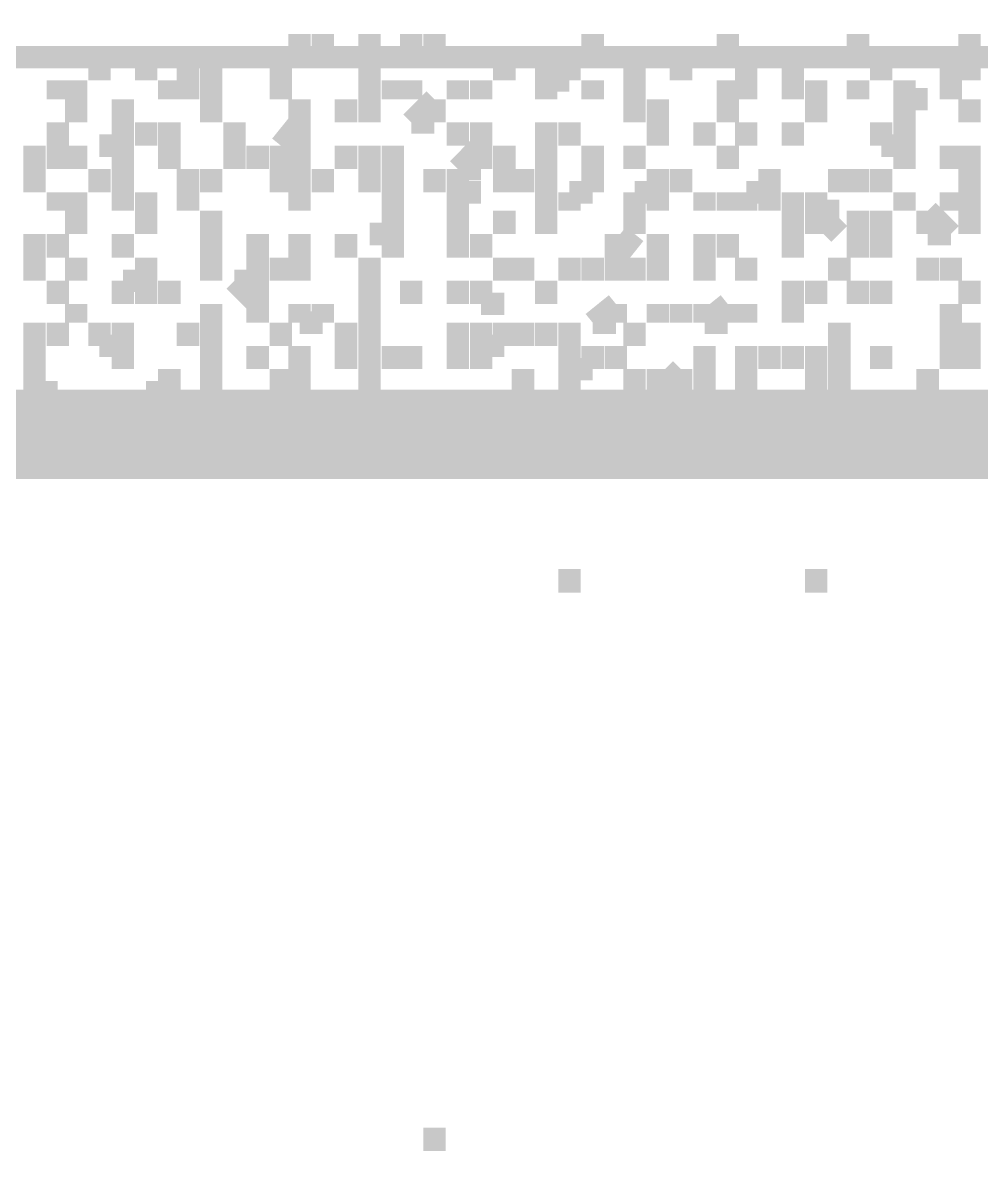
# Model space of a CAD drawing. Header units: millimetres. Extents: x 5 to 350, y 3 to 213.
# Drawn here: x 220.178 to 223.811, y 117.644 to 121.963 of the extents above; entities that cross this region are included whole.
import ezdxf

# ---------------------------------------------------------------- set-up
doc = ezdxf.new("R2010")
doc.units = ezdxf.units.MM
doc.layers.add('P', color=255, linetype='Continuous')

msp = doc.modelspace()

# ---------------------------------------------------------------- linework, layer by layer
at = {"layer": 'P'}
for points, const_width in [([(221.227, 121.832), (221.227, 121.92)], 0.085), ([(221.315, 121.832), (221.315, 121.92)], 0.085), ([(221.492, 121.832), (221.492, 121.92)], 0.085), ([(221.65, 121.832), (221.65, 121.92)], 0.085), ([(221.738, 121.832), (221.738, 121.92)], 0.085), ([(221.738, 121.832), (221.738, 121.92)], 0.085), ([(221.738, 121.832), (221.738, 121.92)], 0.085), ([(222.338, 121.832), (222.338, 121.92)], 0.085), ([(222.85, 121.832), (222.85, 121.92)], 0.085), ([(223.344, 121.832), (223.344, 121.92)], 0.085), ([(223.767, 121.832), (223.767, 121.92)], 0.085), ([(223.767, 121.832), (223.767, 121.92)], 0.085), ([(223.767, 121.832), (223.767, 121.92)], 0.085), ([(197.45, 121.832), (245.022, 121.832)], 0.085), ([(220.468, 121.744), (220.468, 121.832)], 0.085), ([(220.645, 121.744), (220.645, 121.832)], 0.085), ([(220.804, 121.744), (220.804, 121.832)], 0.085), ([(220.892, 121.744), (220.892, 121.832)], 0.085), ([(221.156, 121.744), (221.156, 121.832)], 0.085), ([(221.156, 121.744), (221.156, 121.832)], 0.085), ([(221.492, 121.744), (221.492, 121.832)], 0.085), ([(222.003, 121.744), (222.003, 121.832)], 0.085), ([(222.162, 121.744), (222.25, 121.832)], 0.085), ([(222.162, 121.832), (222.25, 121.832)], 0.085), ([(222.162, 121.832), (222.25, 121.744)], 0.085), ([(222.162, 121.744), (222.162, 121.832)], 0.085), ([(222.25, 121.744), (222.25, 121.832)], 0.085), ([(222.25, 121.744), (222.25, 121.832)], 0.085), ([(222.497, 121.744), (222.497, 121.832)], 0.085), ([(222.673, 121.744), (222.673, 121.832)], 0.085), ([(222.673, 121.744), (222.673, 121.832)], 0.085), ([(222.673, 121.744), (222.673, 121.832)], 0.085), ([(222.92, 121.744), (222.92, 121.832)], 0.085), ([(223.097, 121.744), (223.097, 121.832)], 0.085), ([(223.097, 121.744), (223.097, 121.832)], 0.085), ([(223.097, 121.744), (223.097, 121.832)], 0.085), ([(223.097, 121.744), (223.097, 121.832)], 0.085), ([(223.432, 121.744), (223.432, 121.832)], 0.085), ([(223.696, 121.744), (223.696, 121.832)], 0.085), ([(223.767, 121.744), (223.767, 121.832)], 0.085), ([(220.31, 121.673), (220.31, 121.744)], 0.085), ([(220.38, 121.673), (220.38, 121.744)], 0.085), ([(220.733, 121.673), (220.733, 121.744)], 0.085), ([(220.733, 121.673), (220.733, 121.744)], 0.085), ([(220.804, 121.673), (220.804, 121.744)], 0.085), ([(220.804, 121.673), (220.804, 121.744)], 0.085), ([(220.804, 121.673), (220.804, 121.744)], 0.085), ([(220.892, 121.673), (220.892, 121.744)], 0.085), ([(221.156, 121.673), (221.156, 121.744)], 0.085), ([(221.492, 121.673), (221.492, 121.744)], 0.085), ([(221.58, 121.673), (221.58, 121.744)], 0.085), ([(221.65, 121.673), (221.65, 121.744)], 0.085), ([(221.827, 121.673), (221.827, 121.744)], 0.085), ([(221.915, 121.673), (221.915, 121.744)], 0.085), ([(222.162, 121.744), (222.25, 121.744)], 0.085), ([(222.162, 121.673), (222.162, 121.744)], 0.085), ([(222.162, 121.673), (222.162, 121.744)], 0.085), ([(222.338, 121.673), (222.338, 121.744)], 0.085), ([(222.497, 121.673), (222.497, 121.744)], 0.085), ([(222.497, 121.673), (222.497, 121.744)], 0.085), ([(222.85, 121.673), (222.85, 121.744)], 0.085), ([(222.92, 121.673), (222.92, 121.744)], 0.085), ([(223.097, 121.673), (223.097, 121.744)], 0.085), ([(223.097, 121.673), (223.097, 121.744)], 0.085), ([(223.097, 121.673), (223.097, 121.744)], 0.085), ([(223.185, 121.673), (223.185, 121.744)], 0.085), ([(223.344, 121.673), (223.344, 121.744)], 0.085), ([(223.52, 121.673), (223.52, 121.744)], 0.085), ([(223.52, 121.673), (223.52, 121.744)], 0.085), ([(223.696, 121.673), (223.696, 121.744)], 0.085), ([(220.38, 121.585), (220.38, 121.673)], 0.085), ([(220.557, 121.585), (220.557, 121.673)], 0.085), ([(220.557, 121.585), (220.557, 121.673)], 0.085), ([(220.557, 121.585), (220.557, 121.673)], 0.085), ([(220.892, 121.585), (220.892, 121.673)], 0.085), ([(220.892, 121.585), (220.892, 121.673)], 0.085), ([(221.227, 121.585), (221.227, 121.673)], 0.085), ([(221.227, 121.585), (221.227, 121.673)], 0.085), ([(221.403, 121.585), (221.403, 121.673)], 0.085), ([(221.492, 121.585), (221.492, 121.673)], 0.085), ([(221.65, 121.585), (221.738, 121.673)], 0.085), ([(221.738, 121.585), (221.738, 121.673)], 0.085), ([(221.738, 121.585), (221.738, 121.673)], 0.085), ([(222.497, 121.585), (222.497, 121.673)], 0.085), ([(222.585, 121.585), (222.585, 121.673)], 0.085), ([(222.585, 121.585), (222.585, 121.673)], 0.085), ([(222.85, 121.585), (222.85, 121.673)], 0.085), ([(223.185, 121.585), (223.185, 121.673)], 0.085), ([(223.185, 121.585), (223.185, 121.673)], 0.085), ([(223.52, 121.673), (223.608, 121.673)], 0.085), ([(223.52, 121.585), (223.52, 121.673)], 0.085), ([(223.52, 121.585), (223.52, 121.673)], 0.085), ([(223.767, 121.585), (223.767, 121.673)], 0.085), ([(223.767, 121.585), (223.767, 121.673)], 0.085), ([(220.31, 121.497), (220.31, 121.585)], 0.085), ([(220.31, 121.497), (220.31, 121.585)], 0.085), ([(220.557, 121.497), (220.557, 121.585)], 0.085), ([(220.645, 121.497), (220.645, 121.585)], 0.085), ([(220.733, 121.497), (220.733, 121.585)], 0.085), ([(220.98, 121.497), (220.98, 121.585)], 0.085), ([(221.156, 121.497), (221.227, 121.585)], 0.085), ([(221.227, 121.497), (221.227, 121.585)], 0.085), ([(221.65, 121.585), (221.738, 121.585)], 0.085), ([(221.827, 121.497), (221.827, 121.585)], 0.085), ([(221.915, 121.497), (221.915, 121.585)], 0.085), ([(222.162, 121.497), (222.162, 121.585)], 0.085), ([(222.25, 121.497), (222.25, 121.585)], 0.085), ([(222.585, 121.585), (222.585, 121.497)], 0.085), ([(222.585, 121.497), (222.585, 121.585)], 0.085), ([(222.762, 121.497), (222.762, 121.585)], 0.085), ([(222.92, 121.497), (222.92, 121.585)], 0.085), ([(223.097, 121.497), (223.097, 121.585)], 0.085), ([(223.432, 121.497), (223.432, 121.585)], 0.085), ([(223.52, 121.497), (223.52, 121.585)], 0.085), ([(220.222, 121.408), (220.222, 121.497)], 0.085), ([(220.222, 121.408), (220.222, 121.497)], 0.085), ([(220.31, 121.497), (220.31, 121.408)], 0.085), ([(220.31, 121.408), (220.31, 121.497)], 0.085), ([(220.38, 121.408), (220.38, 121.497)], 0.085), ([(220.468, 121.497), (220.557, 121.497)], 0.085), ([(220.468, 121.497), (220.557, 121.497)], 0.085), ([(220.557, 121.408), (220.557, 121.497)], 0.085), ([(220.557, 121.408), (220.557, 121.497)], 0.085), ([(220.733, 121.408), (220.733, 121.497)], 0.085), ([(220.98, 121.408), (220.98, 121.497)], 0.085), ([(220.98, 121.408), (220.98, 121.497)], 0.085), ([(220.98, 121.408), (220.98, 121.497)], 0.085), ([(221.068, 121.408), (221.068, 121.497)], 0.085), ([(221.156, 121.497), (221.227, 121.497)], 0.085), ([(221.156, 121.408), (221.156, 121.497)], 0.085), ([(221.227, 121.408), (221.227, 121.497)], 0.085), ([(221.403, 121.408), (221.403, 121.497)], 0.085), ([(221.403, 121.408), (221.403, 121.497)], 0.085), ([(221.403, 121.408), (221.403, 121.497)], 0.085), ([(221.403, 121.408), (221.403, 121.497)], 0.085), ([(221.492, 121.408), (221.492, 121.497)], 0.085), ([(221.58, 121.408), (221.58, 121.497)], 0.085), ([(221.827, 121.408), (221.915, 121.497)], 0.085), ([(221.915, 121.408), (221.915, 121.497)], 0.085), ([(222.003, 121.408), (222.003, 121.497)], 0.085), ([(222.162, 121.408), (222.162, 121.497)], 0.085), ([(222.338, 121.408), (222.338, 121.497)], 0.085), ([(222.497, 121.408), (222.497, 121.497)], 0.085), ([(222.85, 121.408), (222.85, 121.497)], 0.085), ([(223.432, 121.497), (223.52, 121.497)], 0.085), ([(223.432, 121.497), (223.52, 121.497)], 0.085), ([(223.52, 121.408), (223.52, 121.497)], 0.085), ([(223.696, 121.408), (223.696, 121.497)], 0.085), ([(223.767, 121.408), (223.767, 121.497)], 0.085), ([(220.222, 121.32), (220.222, 121.408)], 0.085), ([(220.468, 121.32), (220.468, 121.408)], 0.085), ([(220.557, 121.32), (220.557, 121.408)], 0.085), ([(220.804, 121.32), (220.804, 121.408)], 0.085), ([(220.892, 121.32), (220.892, 121.408)], 0.085), ([(221.156, 121.408), (221.227, 121.408)], 0.085), ([(221.156, 121.408), (221.227, 121.408)], 0.085), ([(221.156, 121.32), (221.156, 121.408)], 0.085), ([(221.156, 121.32), (221.156, 121.408)], 0.085), ([(221.227, 121.32), (221.227, 121.408)], 0.085), ([(221.315, 121.32), (221.315, 121.408)], 0.085), ([(221.492, 121.32), (221.492, 121.408)], 0.085), ([(221.58, 121.32), (221.58, 121.408)], 0.085), ([(221.738, 121.32), (221.738, 121.408)], 0.085), ([(221.827, 121.32), (221.827, 121.408)], 0.085), ([(221.827, 121.32), (221.827, 121.408)], 0.085), ([(221.827, 121.408), (221.915, 121.408)], 0.085), ([(222.003, 121.32), (222.003, 121.408)], 0.085), ([(222.074, 121.32), (222.074, 121.408)], 0.085), ([(222.074, 121.32), (222.074, 121.408)], 0.085), ([(222.074, 121.32), (222.074, 121.408)], 0.085), ([(222.162, 121.32), (222.162, 121.408)], 0.085), ([(222.338, 121.32), (222.338, 121.408)], 0.085), ([(222.338, 121.32), (222.338, 121.408)], 0.085), ([(222.585, 121.32), (222.585, 121.408)], 0.085), ([(222.673, 121.32), (222.673, 121.408)], 0.085), ([(223.008, 121.32), (223.008, 121.408)], 0.085), ([(223.008, 121.32), (223.008, 121.408)], 0.085), ([(223.273, 121.32), (223.273, 121.408)], 0.085), ([(223.344, 121.32), (223.344, 121.408)], 0.085), ([(223.344, 121.32), (223.344, 121.408)], 0.085), ([(223.432, 121.32), (223.432, 121.408)], 0.085), ([(223.767, 121.32), (223.767, 121.408)], 0.085), ([(220.31, 121.25), (220.31, 121.32)], 0.085), ([(220.38, 121.25), (220.38, 121.32)], 0.085), ([(220.557, 121.25), (220.557, 121.32)], 0.085), ([(220.645, 121.25), (220.645, 121.32)], 0.085), ([(220.804, 121.25), (220.804, 121.32)], 0.085), ([(220.804, 121.25), (220.804, 121.32)], 0.085), ([(221.227, 121.25), (221.227, 121.32)], 0.085), ([(221.58, 121.25), (221.58, 121.32)], 0.085), ([(221.827, 121.32), (221.915, 121.32)], 0.085), ([(221.827, 121.25), (221.827, 121.32)], 0.085), ([(221.827, 121.25), (221.827, 121.32)], 0.085), ([(222.162, 121.25), (222.162, 121.32)], 0.085), ([(222.25, 121.32), (222.338, 121.32)], 0.085), ([(222.25, 121.32), (222.338, 121.32)], 0.085), ([(222.25, 121.25), (222.25, 121.32)], 0.085), ([(222.497, 121.32), (222.585, 121.32)], 0.085), ([(222.497, 121.32), (222.585, 121.32)], 0.085), ([(222.497, 121.25), (222.497, 121.32)], 0.085), ([(222.585, 121.25), (222.585, 121.32)], 0.085), ([(222.585, 121.25), (222.585, 121.32)], 0.085), ([(222.762, 121.25), (222.762, 121.32)], 0.085), ([(222.762, 121.25), (222.762, 121.32)], 0.085), ([(222.762, 121.25), (222.762, 121.32)], 0.085), ([(222.762, 121.25), (222.762, 121.32)], 0.085), ([(222.85, 121.25), (222.85, 121.32)], 0.085), ([(222.85, 121.25), (222.85, 121.32)], 0.085), ([(222.92, 121.32), (223.008, 121.32)], 0.085), ([(222.92, 121.32), (223.008, 121.32)], 0.085), ([(222.92, 121.25), (222.92, 121.32)], 0.085), ([(223.008, 121.25), (223.008, 121.32)], 0.085), ([(223.097, 121.25), (223.097, 121.32)], 0.085), ([(223.185, 121.25), (223.185, 121.32)], 0.085), ([(223.185, 121.25), (223.185, 121.32)], 0.085), ([(223.185, 121.25), (223.185, 121.32)], 0.085), ([(223.185, 121.25), (223.185, 121.32)], 0.085), ([(223.185, 121.25), (223.185, 121.32)], 0.085), ([(223.52, 121.25), (223.52, 121.32)], 0.085), ([(223.696, 121.25), (223.696, 121.32)], 0.085), ([(223.767, 121.25), (223.767, 121.32)], 0.085), ([(220.38, 121.162), (220.38, 121.25)], 0.085), ([(220.645, 121.25), (220.645, 121.162)], 0.085), ([(220.645, 121.162), (220.645, 121.25)], 0.085), ([(220.892, 121.162), (220.892, 121.25)], 0.085), ([(221.58, 121.162), (221.58, 121.25)], 0.085), ([(221.827, 121.162), (221.827, 121.25)], 0.085), ([(222.003, 121.162), (222.003, 121.25)], 0.085), ([(222.162, 121.162), (222.162, 121.25)], 0.085), ([(222.162, 121.162), (222.162, 121.25)], 0.085), ([(222.497, 121.162), (222.497, 121.25)], 0.085), ([(223.097, 121.162), (223.097, 121.25)], 0.085), ([(223.273, 121.162), (223.185, 121.25)], 0.085), ([(223.185, 121.25), (223.273, 121.25)], 0.085), ([(223.185, 121.162), (223.185, 121.25)], 0.085), ([(223.344, 121.162), (223.344, 121.25)], 0.085), ([(223.432, 121.162), (223.432, 121.25)], 0.085), ([(223.608, 121.162), (223.608, 121.25)], 0.085), ([(223.696, 121.162), (223.608, 121.25)], 0.085), ([(223.608, 121.162), (223.608, 121.25)], 0.085), ([(223.767, 121.162), (223.767, 121.25)], 0.085), ([(220.222, 121.073), (220.222, 121.162)], 0.085), ([(220.31, 121.073), (220.31, 121.162)], 0.085), ([(220.557, 121.073), (220.557, 121.162)], 0.085), ([(220.557, 121.073), (220.557, 121.162)], 0.085), ([(220.892, 121.073), (220.892, 121.162)], 0.085), ([(221.068, 121.073), (221.068, 121.162)], 0.085), ([(221.227, 121.073), (221.227, 121.162)], 0.085), ([(221.227, 121.073), (221.227, 121.162)], 0.085), ([(221.403, 121.073), (221.403, 121.162)], 0.085), ([(221.492, 121.162), (221.58, 121.162)], 0.085), ([(221.492, 121.162), (221.58, 121.162)], 0.085), ([(221.58, 121.073), (221.58, 121.162)], 0.085), ([(221.58, 121.073), (221.58, 121.162)], 0.085), ([(221.827, 121.073), (221.827, 121.162)], 0.085), ([(221.827, 121.073), (221.827, 121.162)], 0.085), ([(221.915, 121.073), (221.915, 121.162)], 0.085), ([(222.426, 121.073), (222.497, 121.162)], 0.085), ([(222.426, 121.073), (222.426, 121.162)], 0.085), ([(222.426, 121.073), (222.426, 121.162)], 0.085), ([(222.585, 121.073), (222.585, 121.162)], 0.085), ([(222.762, 121.073), (222.762, 121.162)], 0.085), ([(222.85, 121.073), (222.85, 121.162)], 0.085), ([(223.097, 121.073), (223.097, 121.162)], 0.085), ([(223.344, 121.073), (223.344, 121.162)], 0.085), ([(223.344, 121.073), (223.344, 121.162)], 0.085), ([(223.344, 121.073), (223.344, 121.162)], 0.085), ([(223.432, 121.073), (223.432, 121.162)], 0.085), ([(223.608, 121.162), (223.696, 121.162)], 0.085), ([(220.222, 120.985), (220.222, 121.073)], 0.085), ([(220.38, 120.985), (220.38, 121.073)], 0.085), ([(220.645, 120.985), (220.645, 121.073)], 0.085), ([(220.645, 120.985), (220.645, 121.073)], 0.085), ([(220.892, 120.985), (220.892, 121.073)], 0.085), ([(221.068, 120.985), (221.068, 121.073)], 0.085), ([(221.068, 120.985), (221.068, 121.073)], 0.085), ([(221.068, 120.985), (221.068, 121.073)], 0.085), ([(221.156, 120.985), (221.156, 121.073)], 0.085), ([(221.227, 120.985), (221.227, 121.073)], 0.085), ([(221.492, 120.985), (221.492, 121.073)], 0.085), ([(222.003, 120.985), (222.003, 121.073)], 0.085), ([(222.074, 120.985), (222.074, 121.073)], 0.085), ([(222.25, 120.985), (222.25, 121.073)], 0.085), ([(222.338, 120.985), (222.338, 121.073)], 0.085), ([(222.426, 120.985), (222.426, 121.073)], 0.085), ([(222.497, 120.985), (222.497, 121.073)], 0.085), ([(222.585, 120.985), (222.585, 121.073)], 0.085), ([(222.762, 120.985), (222.762, 121.073)], 0.085), ([(222.92, 120.985), (222.92, 121.073)], 0.085), ([(223.273, 120.985), (223.273, 121.073)], 0.085), ([(223.608, 120.985), (223.608, 121.073)], 0.085), ([(223.696, 120.985), (223.696, 121.073)], 0.085), ([(220.31, 120.897), (220.31, 120.985)], 0.085), ([(220.557, 120.985), (220.645, 120.985)], 0.085), ([(220.557, 120.985), (220.645, 120.985)], 0.085), ([(220.557, 120.897), (220.557, 120.985)], 0.085), ([(220.645, 120.897), (220.645, 120.985)], 0.085), ([(220.645, 120.897), (220.645, 120.985)], 0.085), ([(220.645, 120.897), (220.645, 120.985)], 0.085), ([(220.733, 120.897), (220.733, 120.985)], 0.085), ([(220.98, 120.985), (221.068, 120.985)], 0.085), ([(220.98, 120.985), (221.068, 120.897)], 0.085), ([(221.068, 120.897), (221.068, 120.985)], 0.085), ([(221.492, 120.897), (221.492, 120.985)], 0.085), ([(221.492, 120.897), (221.492, 120.985)], 0.085), ([(221.492, 120.897), (221.492, 120.985)], 0.085), ([(221.65, 120.897), (221.65, 120.985)], 0.085), ([(221.65, 120.897), (221.65, 120.985)], 0.085), ([(221.827, 120.897), (221.827, 120.985)], 0.085), ([(221.827, 120.897), (221.827, 120.985)], 0.085), ([(221.915, 120.897), (221.915, 120.985)], 0.085), ([(221.915, 120.897), (221.915, 120.985)], 0.085), ([(221.915, 120.897), (221.915, 120.985)], 0.085), ([(221.915, 120.897), (221.915, 120.985)], 0.085), ([(221.915, 120.897), (221.915, 120.985)], 0.085), ([(222.162, 120.897), (222.162, 120.985)], 0.085), ([(223.097, 120.897), (223.097, 120.985)], 0.085), ([(223.185, 120.897), (223.185, 120.985)], 0.085), ([(223.344, 120.897), (223.344, 120.985)], 0.085), ([(223.432, 120.897), (223.432, 120.985)], 0.085), ([(223.432, 120.897), (223.432, 120.985)], 0.085), ([(223.767, 120.897), (223.767, 120.985)], 0.085), ([(220.38, 120.826), (220.38, 120.897)], 0.085), ([(220.892, 120.826), (220.892, 120.897)], 0.085), ([(221.068, 120.826), (221.068, 120.897)], 0.085), ([(221.227, 120.826), (221.227, 120.897)], 0.085), ([(221.227, 120.826), (221.227, 120.897)], 0.085), ([(221.227, 120.826), (221.227, 120.897)], 0.085), ([(221.315, 120.826), (221.315, 120.897)], 0.085), ([(221.492, 120.826), (221.492, 120.897)], 0.085), ([(221.915, 120.897), (222.003, 120.897)], 0.085), ([(222.338, 120.826), (222.426, 120.897)], 0.085), ([(222.426, 120.826), (222.426, 120.897)], 0.085), ([(222.426, 120.826), (222.426, 120.897)], 0.085), ([(222.585, 120.826), (222.585, 120.897)], 0.085), ([(222.673, 120.826), (222.673, 120.897)], 0.085), ([(222.762, 120.826), (222.85, 120.897)], 0.085), ([(222.762, 120.826), (222.762, 120.897)], 0.085), ([(222.85, 120.826), (222.85, 120.897)], 0.085), ([(222.85, 120.826), (222.85, 120.897)], 0.085), ([(222.85, 120.826), (222.85, 120.897)], 0.085), ([(222.85, 120.826), (222.85, 120.897)], 0.085), ([(222.92, 120.826), (222.92, 120.897)], 0.085), ([(223.097, 120.826), (223.097, 120.897)], 0.085), ([(223.696, 120.826), (223.696, 120.897)], 0.085), ([(223.696, 120.826), (223.696, 120.897)], 0.085), ([(223.696, 120.826), (223.696, 120.897)], 0.085), ([(220.222, 120.738), (220.222, 120.826)], 0.085), ([(220.31, 120.738), (220.31, 120.826)], 0.085), ([(220.468, 120.738), (220.468, 120.826)], 0.085), ([(220.468, 120.738), (220.468, 120.826)], 0.085), ([(220.557, 120.738), (220.557, 120.826)], 0.085), ([(220.557, 120.738), (220.557, 120.826)], 0.085), ([(220.804, 120.738), (220.804, 120.826)], 0.085), ([(220.892, 120.738), (220.892, 120.826)], 0.085), ([(220.892, 120.738), (220.892, 120.826)], 0.085), ([(221.156, 120.738), (221.156, 120.826)], 0.085), ([(221.227, 120.826), (221.315, 120.826)], 0.085), ([(221.227, 120.826), (221.315, 120.826)], 0.085), ([(221.403, 120.738), (221.403, 120.826)], 0.085), ([(221.492, 120.738), (221.492, 120.826)], 0.085), ([(221.827, 120.738), (221.827, 120.826)], 0.085), ([(221.915, 120.738), (221.915, 120.826)], 0.085), ([(222.003, 120.738), (222.003, 120.826)], 0.085), ([(222.074, 120.738), (222.074, 120.826)], 0.085), ([(222.162, 120.738), (222.162, 120.826)], 0.085), ([(222.25, 120.738), (222.25, 120.826)], 0.085), ([(222.25, 120.738), (222.25, 120.826)], 0.085), ([(222.338, 120.826), (222.426, 120.826)], 0.085), ([(222.497, 120.738), (222.497, 120.826)], 0.085), ([(222.762, 120.826), (222.85, 120.826)], 0.085), ([(223.273, 120.738), (223.273, 120.826)], 0.085), ([(223.273, 120.738), (223.273, 120.826)], 0.085), ([(223.273, 120.738), (223.273, 120.826)], 0.085), ([(223.696, 120.738), (223.696, 120.826)], 0.085), ([(223.696, 120.738), (223.696, 120.826)], 0.085), ([(223.767, 120.738), (223.767, 120.826)], 0.085), ([(220.222, 120.65), (220.222, 120.738)], 0.085), ([(220.222, 120.65), (220.222, 120.738)], 0.085), ([(220.468, 120.738), (220.557, 120.738)], 0.085), ([(220.468, 120.738), (220.557, 120.738)], 0.085), ([(220.468, 120.738), (220.557, 120.738)], 0.085), ([(220.557, 120.65), (220.557, 120.738)], 0.085), ([(220.892, 120.65), (220.892, 120.738)], 0.085), ([(221.068, 120.65), (221.068, 120.738)], 0.085), ([(221.227, 120.65), (221.227, 120.738)], 0.085), ([(221.403, 120.738), (221.403, 120.65)], 0.085), ([(221.403, 120.65), (221.403, 120.738)], 0.085), ([(221.492, 120.65), (221.492, 120.738)], 0.085), ([(221.492, 120.65), (221.492, 120.738)], 0.085), ([(221.58, 120.65), (221.58, 120.738)], 0.085), ([(221.65, 120.65), (221.65, 120.738)], 0.085), ([(221.827, 120.65), (221.827, 120.738)], 0.085), ([(221.827, 120.65), (221.827, 120.738)], 0.085), ([(221.915, 120.738), (222.003, 120.738)], 0.085), ([(221.915, 120.738), (222.003, 120.738)], 0.085), ([(221.915, 120.65), (221.915, 120.738)], 0.085), ([(222.25, 120.65), (222.25, 120.738)], 0.085), ([(222.338, 120.65), (222.338, 120.738)], 0.085), ([(222.426, 120.65), (222.426, 120.738)], 0.085), ([(222.762, 120.65), (222.762, 120.738)], 0.085), ([(222.92, 120.65), (222.92, 120.738)], 0.085), ([(223.008, 120.65), (223.008, 120.738)], 0.085), ([(223.097, 120.65), (223.097, 120.738)], 0.085), ([(223.097, 120.65), (223.097, 120.738)], 0.085), ([(223.185, 120.65), (223.185, 120.738)], 0.085), ([(223.273, 120.65), (223.273, 120.738)], 0.085), ([(223.432, 120.65), (223.432, 120.738)], 0.085), ([(223.432, 120.65), (223.432, 120.738)], 0.085), ([(223.696, 120.738), (223.767, 120.738)], 0.085), ([(223.767, 120.738), (223.696, 120.738)], 0.085), ([(223.696, 120.65), (223.696, 120.738)], 0.085), ([(223.767, 120.65), (223.767, 120.738)], 0.085), ([(220.222, 120.562), (220.222, 120.65)], 0.085), ([(220.222, 120.562), (220.222, 120.65)], 0.085), ([(220.733, 120.562), (220.733, 120.65)], 0.085), ([(220.892, 120.562), (220.892, 120.65)], 0.085), ([(220.892, 120.562), (220.892, 120.65)], 0.085), ([(221.156, 120.562), (221.156, 120.65)], 0.085), ([(221.227, 120.562), (221.227, 120.65)], 0.085), ([(221.492, 120.562), (221.492, 120.65)], 0.085), ([(222.074, 120.562), (222.074, 120.65)], 0.085), ([(222.25, 120.65), (222.338, 120.65)], 0.085), ([(222.25, 120.65), (222.338, 120.65)], 0.085), ([(222.25, 120.562), (222.25, 120.65)], 0.085), ([(222.497, 120.562), (222.497, 120.65)], 0.085), ([(222.497, 120.562), (222.497, 120.65)], 0.085), ([(222.585, 120.562), (222.673, 120.65)], 0.085), ([(222.585, 120.562), (222.585, 120.65)], 0.085), ([(222.673, 120.562), (222.673, 120.65)], 0.085), ([(222.762, 120.562), (222.762, 120.65)], 0.085), ([(222.92, 120.562), (222.92, 120.65)], 0.085), ([(223.185, 120.65), (223.185, 120.562)], 0.085), ([(223.185, 120.562), (223.185, 120.65)], 0.085), ([(223.273, 120.562), (223.273, 120.65)], 0.085), ([(223.273, 120.562), (223.273, 120.65)], 0.085), ([(223.608, 120.562), (223.608, 120.65)], 0.085), ([(220.222, 120.562), (220.31, 120.562)], 0.085), ([(220.222, 120.474), (220.222, 120.562)], 0.085), ([(220.31, 120.474), (220.31, 120.562)], 0.085), ([(220.31, 120.474), (220.31, 120.562)], 0.085), ([(220.557, 120.474), (220.557, 120.562)], 0.085), ([(220.645, 120.562), (220.733, 120.562)], 0.085), ([(220.645, 120.562), (220.733, 120.562)], 0.085), ([(220.645, 120.474), (220.645, 120.562)], 0.085), ([(220.733, 120.474), (220.733, 120.562)], 0.085), ([(220.804, 120.474), (220.804, 120.562)], 0.085), ([(220.892, 120.474), (220.892, 120.562)], 0.085), ([(220.892, 120.474), (220.892, 120.562)], 0.085), ([(220.892, 120.474), (220.892, 120.562)], 0.085), ([(221.156, 120.474), (221.156, 120.562)], 0.085), ([(221.156, 120.474), (221.156, 120.562)], 0.085), ([(221.156, 120.474), (221.156, 120.562)], 0.085), ([(221.492, 120.474), (221.492, 120.562)], 0.085), ([(221.58, 120.474), (221.58, 120.562)], 0.085), ([(221.58, 120.474), (221.58, 120.562)], 0.085), ([(221.58, 120.474), (221.58, 120.562)], 0.085), ([(221.738, 120.474), (221.738, 120.562)], 0.085), ([(221.827, 120.474), (221.827, 120.562)], 0.085), ([(222.162, 120.474), (222.162, 120.562)], 0.085), ([(222.585, 120.562), (222.673, 120.562)], 0.085), ([(222.92, 120.474), (222.92, 120.562)], 0.085), ([(223.273, 120.474), (223.273, 120.562)], 0.085), ([(223.273, 120.474), (223.273, 120.562)], 0.085), ([(223.432, 120.474), (223.432, 120.562)], 0.085), ([(223.52, 120.474), (223.52, 120.562)], 0.085), ([(223.696, 120.474), (223.696, 120.562)], 0.085), ([(223.696, 120.474), (223.696, 120.562)], 0.085), ([(223.767, 120.474), (223.767, 120.562)], 0.085), ([(197.45, 120.403), (245.022, 120.403)], 0.339), ([(245.022, 120.403), (197.45, 120.403)], 0.339), ([(220.38, 120.403), (220.38, 120.474)], 0.085), ([(220.98, 120.403), (220.98, 120.474)], 0.085), ([(220.98, 120.403), (220.98, 120.474)], 0.085), ([(221.227, 120.403), (221.227, 120.474)], 0.085), ([(221.315, 120.403), (221.315, 120.474)], 0.085), ([(221.315, 120.403), (221.315, 120.474)], 0.085), ([(221.492, 120.403), (221.492, 120.474)], 0.085), ([(221.65, 120.403), (221.65, 120.474)], 0.085), ([(221.738, 120.474), (221.827, 120.474)], 0.085), ([(221.738, 120.474), (221.738, 120.403)], 0.085), ([(221.738, 120.403), (221.827, 120.474)], 0.085), ([(222.003, 120.403), (222.003, 120.474)], 0.085), ([(222.074, 120.403), (222.003, 120.474)], 0.085), ([(222.003, 120.403), (222.003, 120.474)], 0.085), ([(222.162, 120.403), (222.162, 120.474)], 0.085), ([(222.338, 120.403), (222.338, 120.474)], 0.085), ([(222.497, 120.403), (222.497, 120.474)], 0.085), ([(222.585, 120.403), (222.585, 120.474)], 0.085), ([(222.673, 120.403), (222.673, 120.474)], 0.085), ([(222.673, 120.403), (222.673, 120.474)], 0.085), ([(222.673, 120.403), (222.673, 120.474)], 0.085), ([(222.673, 120.403), (222.673, 120.474)], 0.085), ([(222.762, 120.403), (222.762, 120.474)], 0.085), ([(222.762, 120.403), (222.762, 120.474)], 0.085), ([(222.92, 120.403), (222.92, 120.474)], 0.085), ([(223.097, 120.403), (223.097, 120.474)], 0.085), ([(223.097, 120.403), (223.097, 120.474)], 0.085), ([(223.273, 120.474), (223.344, 120.474)], 0.085), ([(223.432, 120.403), (223.432, 120.474)], 0.085), ([(222.003, 120.403), (222.074, 120.403)], 0.085), ([(222.426, 120.403), (222.497, 120.403)], 0.085), ([(222.426, 120.403), (222.497, 120.403)], 0.085), ([(222.92, 120.315), (222.92, 120.403)], 0.085), ([(222.92, 120.315), (222.92, 120.403)], 0.085), ([(223.097, 120.315), (223.097, 120.403)], 0.085), ([(223.52, 120.403), (223.608, 120.403)], 0.085), ([(223.52, 120.403), (223.52, 120.315)], 0.085), ([(223.608, 120.315), (223.608, 120.403)], 0.085), ([(222.25, 119.803), (222.25, 119.892)], 0.085), ([(223.185, 119.803), (223.185, 119.892)], 0.085), ([(221.738, 117.687), (221.738, 117.775)], 0.085)]:
    msp.add_lwpolyline(points, dxfattribs=dict(at, const_width=const_width))

doc.saveas('drawing.dxf')
